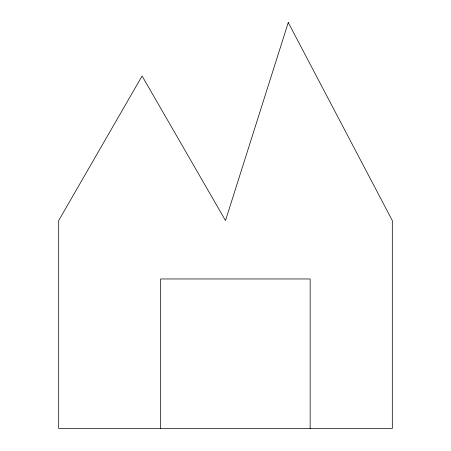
<?xml version="1.0" encoding="UTF-8"?>
<svg xmlns="http://www.w3.org/2000/svg" width="451" height="451" viewBox="0 0 451 451"><rect width="100%" height="100%" fill="white"/><g stroke="black" fill="none" stroke-linecap="round" stroke-linejoin="round"><path stroke-width="0.68" d="M310.153 428.45L310.153 278.966L160.669 278.966L160.669 428.45M288.257 22.55L225.5 220.556L142.093 75.988L58.686 220.556L58.686 428.45L392.314 428.45L392.314 220.556L288.257 22.55"/></g></svg>
